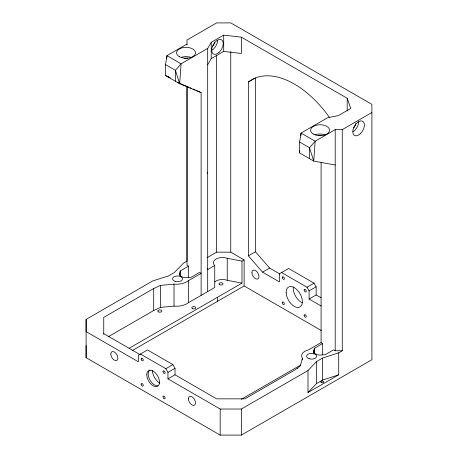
<?xml version="1.0" encoding="UTF-8"?>
<svg xmlns="http://www.w3.org/2000/svg" width="458" height="458" viewBox="0 0 458 458"><rect width="100%" height="100%" fill="white"/><g stroke="black" fill="none" stroke-linecap="round" stroke-linejoin="round"><path stroke-width="0.69" d="M187.013 45.004L187.013 40.012L216.651 22.9L230.763 22.9L371.896 104.378L371.896 359.73L241.349 435.1L220.178 435.1L86.104 357.692L86.104 319.398L152.754 280.92L168.378 275.974L174.315 272.544L183.486 263.178L187.013 261.14L187.013 86.379M199.012 91.491L201.125 92.716L201.125 273.363L188.427 280.697A14.782 8.536 0 0 1 174.023 284.12L174.023 306.121L160.518 307.398L153.699 310.518L108.065 336.87M179.754 275.098L180.206 270.981L188.604 266.132L188.604 277.834M180.206 275.945L180.206 270.981M174.023 306.121A14.782 8.536 0 0 0 188.427 302.692L188.427 280.697M188.427 302.692L201.125 295.364L201.125 273.363L199.539 272.447L191.141 277.29L186.017 277.68A6.486 3.744 0 0 1 179.754 272.968M207.686 291.574L207.686 48.445L211.212 42.336L223.71 35.123L241.349 37.161L347.198 98.27L350.725 108.454L338.227 115.668L327.642 117.706L301.038 133.066L299.624 142.032L299.624 152.938L313.736 161.084L335.199 164.989M132.288 350.536L244.125 285.964L244.125 259.892L241.984 261.129L227.237 258.289A9.074 5.238 0 0 0 216.027 259.033A9.074 5.238 0 0 0 214.739 265.503L214.739 287.504L201.125 295.364M241.984 261.129L241.984 283.124L227.237 280.29L227.237 258.289M316.558 361.528L307.999 370.545L307.999 392.546L316.558 383.529L316.558 361.528L322.501 358.099L338.725 352.803L342.258 350.765L342.258 129.637L371.896 112.531M140.44 354.028L165.848 368.696L167.96 372.36L167.96 378.88L175.019 374.804L216.651 398.844L244.875 398.844L294.832 370.001L300.236 366.068L302.446 358.27A11.038 6.372 0 0 1 308.383 349.952L321.087 342.618L321.087 162.556M316.558 383.529L322.501 380.1L322.501 358.099M342.258 350.765L335.199 350.765L335.199 129.637L342.258 129.637M307.999 392.546L338.725 374.804L338.725 352.803M166.764 58.498L166.964 55.658L187.013 44.083M299.624 152.938L299.778 150.808M300.837 135.906L301.038 133.066L315.15 141.213L335.199 129.637M201.125 92.716L179.668 83.677L165.55 75.53L165.55 64.624L166.964 55.658L181.076 63.811L207.686 48.445M313.604 352.752L314.28 348.383L322.672 343.534L321.087 342.618M207.686 64.744L211.212 58.63L223.71 51.416L241.349 53.454L241.349 37.161M281.573 272.544L306.975 287.212L309.093 290.882L309.093 299.028L316.146 294.952L316.146 286.805L314.028 283.141L288.626 268.474L279.454 273.769L279.454 281.916L262.52 272.138L248.408 255.845L248.408 81.976L254.871 78.238M174.023 284.12L160.518 285.397L153.699 288.523L103.748 317.36L103.748 334.392M207.131 257.671L216.651 252.175L230.763 252.175L244.125 259.892M214.739 265.503L207.686 269.573L207.245 268.302M248.408 255.845L255.461 251.768L255.461 77.9M129.202 348.246L241.984 283.124M262.52 272.138L269.573 268.067L279.855 274.004M165.848 368.696L172.901 364.62L175.019 368.284L175.019 374.804M306.975 287.212L314.028 283.141M167.96 372.36L175.019 368.284M309.093 290.882L316.146 286.805M241.314 399.319L300.78 364.992M167.96 378.88L220.178 409.028L241.349 409.028L307.999 370.545M322.501 380.1L338.725 374.804M165.55 75.53L168.802 76.898M167.668 76.755L170.273 77.849M177.549 82.457L188.604 87.112M189.904 87.655L191.856 88.48M193.156 89.029L195.108 89.848M196.408 90.398L198.36 91.216M165.55 64.624L175.431 70.326L179.668 83.677L181.076 63.811L175.431 70.326L175.431 81.232M299.624 142.032L309.505 147.734L313.736 161.084L315.15 141.213L309.505 147.734L309.505 158.64M316.146 294.952L320.984 297.746M309.093 299.028L321.19 306.013M244.125 285.964L321.51 330.642M188.604 266.132L187.013 265.216L187.013 85.995M335.199 350.765L333.613 349.849L325.214 354.698L321.768 354.961A6.486 3.744 0 0 1 313.604 351.343M172.901 364.62L147.499 349.952L138.322 355.248L138.322 361.768L86.104 331.621L86.104 319.398M103.748 333.659L140.486 354.864M255.461 251.768L269.573 268.067M207.245 172.156L207.686 173.427M347.198 98.27L347.198 111.025M322.672 343.534L322.678 354.893M314.28 348.383L314.28 353.353M313.822 350.376L313.822 353.215M302.446 358.27L302.446 359.896M241.349 409.028L241.349 435.1M230.763 51.628L230.763 252.175M223.71 35.123L223.71 51.416M220.178 409.028L220.178 435.1M217.521 297.253L217.521 301.33M216.651 55.195L216.651 252.175M211.212 42.336L211.212 58.63M160.518 285.397L160.518 307.398M153.699 288.523L153.699 310.518M86.104 345.469L86.104 357.692M297.694 368.558A1.998 1.151 0 0 1 297.895 368.284M302.389 302.818A11.479 6.624 60 0 1 293.286 287.051M214.768 281.945A9.074 5.238 0 0 1 227.237 280.29M248.408 81.976A85.24 49.212 60 0 1 329.514 117.494M358.728 121.759A8.181 4.723 -60 0 1 352.946 131.778M318.333 135.705A6.784 3.916 0 0 1 321.848 135.705M315.35 134.749A9.481 5.473 0 0 1 324.831 134.749M355.769 123.471A3.99 2.307 -60 0 1 353.673 127.822M184.259 58.303A6.784 3.916 0 0 1 187.774 58.303M181.276 57.347A9.481 5.473 0 0 1 190.757 57.347M214.636 41.987A3.99 2.307 -60 0 1 212.546 46.344M217.602 40.275A8.181 4.723 -60 0 1 211.814 50.3M159.687 383.209A11.175 6.452 60 0 1 152.314 370.436M157.729 385.842A8.983 5.187 60 0 1 149.514 379.213A8.983 5.187 60 0 1 150.064 369.881M321.573 382.716A1.494 0.864 0 0 0 323.817 381.966A1.494 0.864 0 0 0 321.573 381.216A1.494 0.864 0 0 0 321.573 382.716M309.127 358.728A4.992 2.88 0 0 0 316.61 356.232A4.992 2.88 0 0 0 309.127 353.736A4.992 2.88 0 0 0 309.127 358.728M304.152 290.063A1.494 0.864 60 0 0 305.738 292.038A1.494 0.864 60 0 0 305.738 289.925A1.494 0.864 60 0 0 304.152 290.063M251.934 272.544A4.992 2.88 60 0 0 257.224 279.128A4.992 2.88 60 0 0 257.224 272.075A4.992 2.88 60 0 0 251.934 272.544M286.158 292.307A11.479 6.624 60 0 0 298.33 307.45A11.479 6.624 60 0 0 298.33 291.219A11.479 6.624 60 0 0 286.158 292.307M304.158 315.482A1.494 0.864 60 0 0 305.852 317.28A1.494 0.864 60 0 0 305.618 315.041A1.494 0.864 60 0 0 304.158 315.482M282.277 302.692A1.494 0.864 60 0 0 283.863 304.667A1.494 0.864 60 0 0 283.863 302.555A1.494 0.864 60 0 0 282.277 302.692M282.277 277.434A1.494 0.864 60 0 0 283.863 279.409A1.494 0.864 60 0 0 283.863 277.296A1.494 0.864 60 0 0 282.277 277.434M158.399 311.881A1.998 1.151 0 0 0 161.743 311.366A1.998 1.151 0 0 0 159.298 309.952A1.998 1.151 0 0 0 158.399 311.881M175.053 281.321A4.992 2.88 0 0 0 182.536 278.825A4.992 2.88 0 0 0 175.053 276.334A4.992 2.88 0 0 0 175.053 281.321M192.371 308.572A1.998 1.151 0 0 0 195.709 308.051A1.998 1.151 0 0 0 193.265 306.642A1.998 1.151 0 0 0 192.371 308.572M219.577 284.71A1.998 1.151 0 0 0 222.914 284.195A1.998 1.151 0 0 0 220.47 282.781A1.998 1.151 0 0 0 219.577 284.71M360.085 133.948A8.181 4.723 -60 0 0 362.679 121.273A8.181 4.723 -60 0 0 352.998 129.854A8.181 4.723 -60 0 0 360.085 133.948M313.387 134.085A9.481 5.473 0 0 0 329.245 131.629A9.481 5.473 0 0 0 317.634 124.931A9.481 5.473 0 0 0 313.387 134.085M179.313 56.678A9.481 5.473 0 0 0 195.171 54.227A9.481 5.473 0 0 0 183.561 47.523A9.481 5.473 0 0 0 179.313 56.678M218.958 52.464A8.181 4.723 -60 0 0 221.552 39.789A8.181 4.723 -60 0 0 211.871 48.376A8.181 4.723 -60 0 0 218.958 52.464M188.427 398.844A4.992 2.88 60 0 0 193.717 405.427A4.992 2.88 60 0 0 193.717 398.368A4.992 2.88 60 0 0 188.427 398.844M146.795 374.804A8.983 5.187 60 0 0 156.321 386.655A8.983 5.187 60 0 0 156.321 373.951A8.983 5.187 60 0 0 146.795 374.804M141.15 384.176A1.494 0.864 60 0 0 142.736 386.151A1.494 0.864 60 0 0 142.736 384.033A1.494 0.864 60 0 0 141.15 384.176M141.15 358.917A1.494 0.864 60 0 0 142.736 360.893A1.494 0.864 60 0 0 142.736 358.774A1.494 0.864 60 0 0 141.15 358.917M163.031 396.966A1.494 0.864 60 0 0 164.72 398.758A1.494 0.864 60 0 0 164.491 396.525A1.494 0.864 60 0 0 163.031 396.966M163.019 371.547A1.494 0.864 60 0 0 164.611 373.522A1.494 0.864 60 0 0 164.611 371.404A1.494 0.864 60 0 0 163.019 371.547M110.802 354.028A4.992 2.88 60 0 0 116.097 360.612A4.992 2.88 60 0 0 116.097 353.553A4.992 2.88 60 0 0 110.802 354.028"/></g></svg>
